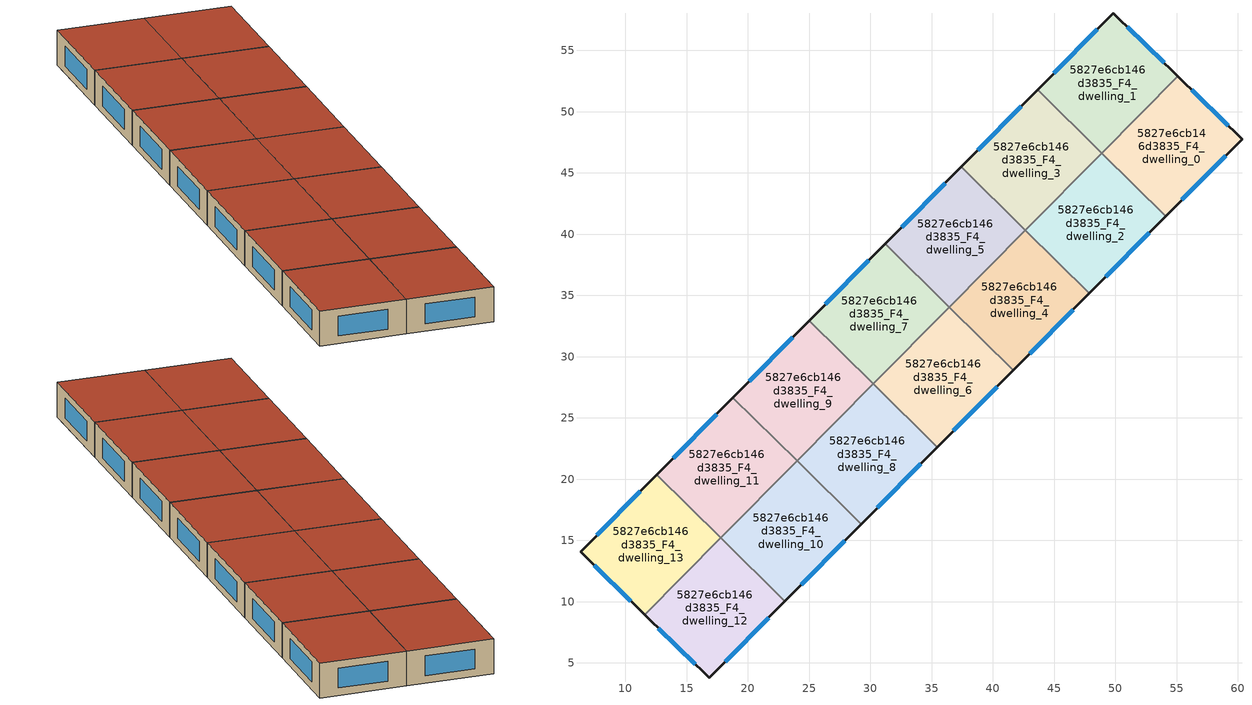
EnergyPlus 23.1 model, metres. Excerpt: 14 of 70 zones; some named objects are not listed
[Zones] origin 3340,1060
5827e6cb146d3835_F4_dwelling_0
 floor to 5827e6cb146d3835_F3_dwelling_0 (EU_floor_Construction): 60.33,47.75 54.09,41.45 48.88,46.61 55.09,52.89 z12
 wall outside (EU_wall_Construction): 54.09,41.45 60.33,47.75 55.09,52.89 z12:15
 wall to 5827e6cb146d3835_F4_dwelling_1 (EU_wall_Construction): 55.09,52.89 48.88,46.61 z12:15
 wall to 5827e6cb146d3835_F4_dwelling_2 (EU_wall_Construction): 48.88,46.61 54.09,41.45 z12:15
 window (EU_Window_Construction): 59.21,48.85 56.22,51.79 / 55.43,42.8 59,46.4 z12.64:14.36
 roof outside (EU_roof_Construction): 54.09,41.45 60.33,47.75 55.09,52.89 48.88,46.61 z15
5827e6cb146d3835_F4_dwelling_1
 floor to 5827e6cb146d3835_F3_dwelling_1 (EU_floor_Construction): 55.09,52.89 48.88,46.61 43.64,51.79 49.84,58.05 z12
 wall outside (EU_wall_Construction): 55.09,52.89 49.84,58.05 43.64,51.79 z12:15
 wall to 5827e6cb146d3835_F4_dwelling_3 (EU_wall_Construction): 43.64,51.79 48.87,46.62 z12:15
 wall to 5827e6cb146d3835_F4_dwelling_2 (EU_wall_Construction): 48.87,46.62 48.88,46.61 z12:15
 window (EU_Window_Construction): 53.97,54 50.97,56.94 / 48.51,56.71 44.97,53.13 z12.64:14.36
 roof outside (EU_roof_Construction): 48.88,46.61 55.09,52.89 49.84,58.05 43.64,51.79 z15
5827e6cb146d3835_F4_dwelling_10
 floor to 5827e6cb146d3835_F3_dwelling_10 (EU_floor_Construction): 29.24,16.32 23.03,10.04 17.8,15.21 24.01,21.49 z12
 wall outside (EU_wall_Construction): 23.03,10.04 29.24,16.32 z12:15
 wall to 5827e6cb146d3835_F4_dwelling_11 (EU_wall_Construction): 24.01,21.49 17.8,15.21 z12:15
 wall to 5827e6cb146d3835_F4_dwelling_8 (EU_wall_Construction): 29.24,16.32 24.01,21.49 z12:15
 wall to 5827e6cb146d3835_F4_dwelling_12 (EU_wall_Construction): 17.8,15.21 23.03,10.04 z12:15
 window (EU_Window_Construction): 24.36,11.38 27.91,14.97 z12.64:14.36
 roof outside (EU_roof_Construction): 23.03,10.04 29.24,16.32 24.01,21.49 17.8,15.21 z15
5827e6cb146d3835_F4_dwelling_11
 floor to 5827e6cb146d3835_F3_dwelling_11 (EU_floor_Construction): 24.01,21.49 17.8,15.21 12.57,20.38 18.78,26.66 z12
 wall outside (EU_wall_Construction): 18.78,26.66 12.57,20.38 z12:15
 wall to 5827e6cb146d3835_F4_dwelling_9 (EU_wall_Construction): 24.01,21.49 18.78,26.66 z12:15
 wall to 5827e6cb146d3835_F4_dwelling_13 (EU_wall_Construction): 12.57,20.38 17.79,15.22 z12:15
 wall to 5827e6cb146d3835_F4_dwelling_12 (EU_wall_Construction): 17.79,15.22 17.8,15.21 z12:15
 window (EU_Window_Construction): 17.45,25.32 13.9,21.73 z12.64:14.36
 roof outside (EU_roof_Construction): 17.8,15.21 24.01,21.49 18.78,26.66 12.57,20.38 z15
5827e6cb146d3835_F4_dwelling_12
 floor to 5827e6cb146d3835_F3_dwelling_12 (EU_floor_Construction): 23.03,10.04 16.83,3.78 11.58,8.94 17.79,15.22 z12
 wall outside (EU_wall_Construction): 11.58,8.94 16.83,3.78 23.03,10.04 z12:15
 wall to 5827e6cb146d3835_F4_dwelling_13 (EU_wall_Construction): 17.79,15.22 11.58,8.94 z12:15
 window (EU_Window_Construction): 18.16,5.12 21.7,8.7 / 12.7,7.83 15.7,4.88 z12.64:14.36
 roof outside (EU_roof_Construction): 16.83,3.78 23.03,10.04 17.79,15.22 11.58,8.94 z15
5827e6cb146d3835_F4_dwelling_13
 floor to 5827e6cb146d3835_F3_dwelling_13 (EU_floor_Construction): 17.79,15.22 11.58,8.94 6.34,14.08 12.57,20.38 z12
 wall outside (EU_wall_Construction): 12.57,20.38 6.34,14.08 11.58,8.94 z12:15
 window (EU_Window_Construction): 7.46,12.98 10.46,10.04 / 11.24,19.03 7.67,15.43 z12.64:14.36
 roof outside (EU_roof_Construction): 11.58,8.94 17.79,15.22 12.57,20.38 6.34,14.08 z15
5827e6cb146d3835_F4_dwelling_2
 floor to 5827e6cb146d3835_F3_dwelling_2 (EU_floor_Construction): 54.09,41.45 47.88,35.17 42.66,40.33 48.87,46.62 z12
 wall outside (EU_wall_Construction): 47.88,35.17 54.09,41.45 z12:15
 wall to 5827e6cb146d3835_F4_dwelling_3 (EU_wall_Construction): 48.87,46.62 42.66,40.33 z12:15
 wall to 5827e6cb146d3835_F4_dwelling_4 (EU_wall_Construction): 42.66,40.33 47.88,35.17 z12:15
 window (EU_Window_Construction): 49.21,36.51 52.76,40.1 z12.64:14.36
 roof outside (EU_roof_Construction): 47.88,35.17 54.09,41.45 48.87,46.62 42.66,40.33 z15
5827e6cb146d3835_F4_dwelling_3
 floor to 5827e6cb146d3835_F3_dwelling_3 (EU_floor_Construction): 48.87,46.62 42.66,40.33 37.43,45.5 43.64,51.79 z12
 wall outside (EU_wall_Construction): 43.64,51.79 37.43,45.5 z12:15
 wall to 5827e6cb146d3835_F4_dwelling_5 (EU_wall_Construction): 37.43,45.5 42.65,40.34 z12:15
 window (EU_Window_Construction): 42.31,50.44 38.76,46.85 z12.64:14.36
 roof outside (EU_roof_Construction): 42.66,40.33 48.87,46.62 43.64,51.79 37.43,45.5 z15
5827e6cb146d3835_F4_dwelling_4
 floor to 5827e6cb146d3835_F3_dwelling_4 (EU_floor_Construction): 47.88,35.17 41.67,28.88 36.44,34.05 42.65,40.33 z12
 wall outside (EU_wall_Construction): 41.67,28.88 47.88,35.17 z12:15
 wall to 5827e6cb146d3835_F4_dwelling_6 (EU_wall_Construction): 36.44,34.05 41.67,28.88 z12:15
 wall to 5827e6cb146d3835_F4_dwelling_5 (EU_wall_Construction): 42.65,40.33 36.44,34.05 z12:15
 window (EU_Window_Construction): 43,30.23 46.55,33.82 z12.64:14.36
 roof outside (EU_roof_Construction): 41.67,28.88 47.88,35.17 42.65,40.33 36.44,34.05 z15
5827e6cb146d3835_F4_dwelling_5
 floor to 5827e6cb146d3835_F3_dwelling_5 (EU_floor_Construction): 42.65,40.33 36.44,34.05 31.21,39.22 37.43,45.5 z12
 wall outside (EU_wall_Construction): 37.43,45.5 31.21,39.22 z12:15
 wall to 5827e6cb146d3835_F4_dwelling_7 (EU_wall_Construction): 31.21,39.22 36.44,34.05 z12:15
 window (EU_Window_Construction): 36.1,44.16 32.54,40.57 z12.64:14.36
 roof outside (EU_roof_Construction): 36.44,34.05 42.65,40.33 37.43,45.5 31.21,39.22 z15
5827e6cb146d3835_F4_dwelling_6
 floor to 5827e6cb146d3835_F3_dwelling_6 (EU_floor_Construction): 41.67,28.88 35.45,22.6 30.22,27.77 36.44,34.05 z12
 wall outside (EU_wall_Construction): 35.45,22.6 41.67,28.88 z12:15
 wall to 5827e6cb146d3835_F4_dwelling_7 (EU_wall_Construction): 36.44,34.05 30.22,27.77 z12:15
 wall to 5827e6cb146d3835_F4_dwelling_8 (EU_wall_Construction): 30.22,27.77 35.45,22.6 z12:15
 window (EU_Window_Construction): 36.78,23.95 40.34,27.54 z12.64:14.36
 roof outside (EU_roof_Construction): 35.45,22.6 41.67,28.88 36.44,34.05 30.22,27.77 z15
5827e6cb146d3835_F4_dwelling_7
 floor to 5827e6cb146d3835_F3_dwelling_7 (EU_floor_Construction): 36.44,34.05 30.22,27.77 25,32.94 31.21,39.22 z12
 wall outside (EU_wall_Construction): 31.21,39.22 25,32.94 z12:15
 wall to 5827e6cb146d3835_F4_dwelling_9 (EU_wall_Construction): 25,32.94 30.22,27.77 z12:15
 window (EU_Window_Construction): 29.88,37.88 26.33,34.29 z12.64:14.36
 roof outside (EU_roof_Construction): 30.22,27.77 36.44,34.05 31.21,39.22 25,32.94 z15
5827e6cb146d3835_F4_dwelling_8
 floor to 5827e6cb146d3835_F3_dwelling_8 (EU_floor_Construction): 35.45,22.6 29.24,16.32 24.01,21.49 30.22,27.77 z12
 wall outside (EU_wall_Construction): 29.24,16.32 35.45,22.6 z12:15
 wall to 5827e6cb146d3835_F4_dwelling_9 (EU_wall_Construction): 30.22,27.77 24.01,21.49 z12:15
 window (EU_Window_Construction): 30.57,17.67 34.12,21.26 z12.64:14.36
 roof outside (EU_roof_Construction): 29.24,16.32 35.45,22.6 30.22,27.77 24.01,21.49 z15
5827e6cb146d3835_F4_dwelling_9
 floor to 5827e6cb146d3835_F3_dwelling_9 (EU_floor_Construction): 30.22,27.77 24.01,21.49 18.78,26.66 25,32.94 z12
 wall outside (EU_wall_Construction): 25,32.94 18.78,26.66 z12:15
 window (EU_Window_Construction): 23.67,31.6 20.11,28.01 z12.64:14.36
 roof outside (EU_roof_Construction): 24.01,21.49 30.22,27.77 25,32.94 18.78,26.66 z15
[Building]
EU S2 Campaign: North Axis=0; Terrain=City; Solar Distribution=FullExterior
[Site:Location]
Yerevan-Zvartnots.Intl.AP: Latitude=40.15; Longitude=44.383; Time Zone=4; Elevation=854
[SizingPeriod:WeatherFileDays]
AnnualSizingPeriod: Begin Month=1; Begin Day of Month=1; End Month=12; End Day of Month=31; Day of Week for Start Day=Monday; Use Weather File Daylight Saving Period=No; Use Weather File Rain and Snow Indicators=No
[MATERIAL]
EU_InternalMass_Material: Roughness=MediumRough; Thickness=0.1; Conductivity=1; Density=1800; Specific Heat=900; Thermal Absorptance=0.9; Solar Absorptance=0.7; Visible Absorptance=0.7
[MATERIAL:NOMASS] Roughness=MediumRough; Thermal Absorptance=0.9; Solar Absorptance=0.7; Visible Absorptance=0.7
Name | Thermal Resistance
EU_wall_NoMass | 1.05043
EU_roof_NoMass | 1.45357
EU_floor_NoMass | 0.478065
[WINDOWMATERIAL:SIMPLEGLAZINGSYSTEM]
EU_Window_SimpleGlazing: UFactor=2.5566; Solar Heat Gain Coefficient=0.75; Visible Transmittance=0.75
[CONSTRUCTION]
EU_wall_Construction: EU_wall_NoMass
EU_roof_Construction: EU_roof_NoMass
EU_floor_Construction: EU_floor_NoMass
EU_Window_Construction: EU_Window_SimpleGlazing
EU_InternalMass_Construction: EU_InternalMass_Material
[ZONE] Type=1; Multiplier=1; Ceiling Height=autocalculate; Floor Area=autocalculate; Part of Total Floor Area=Yes
Name | Volume
5827e6cb146d3835_F4_dwelling_0 | 194.872
5827e6cb146d3835_F4_dwelling_1 | 194.87
5827e6cb146d3835_F4_dwelling_10 | 194.873
5827e6cb146d3835_F4_dwelling_11 | 194.892
5827e6cb146d3835_F4_dwelling_12; 5827e6cb146d3835_F4_dwelling_13 | 194.878
5827e6cb146d3835_F4_dwelling_2 | 194.862
5827e6cb146d3835_F4_dwelling_3 | 194.9
5827e6cb146d3835_F4_dwelling_4 | 194.867
5827e6cb146d3835_F4_dwelling_5; 5827e6cb146d3835_F4_dwelling_6 | 194.885
5827e6cb146d3835_F4_dwelling_7 | 194.905
5827e6cb146d3835_F4_dwelling_8 | 194.871
5827e6cb146d3835_F4_dwelling_9 | 194.89
[INTERNALMASS] Construction=EU_InternalMass_Construction
Name | Zone or ZoneList | Surface Area
5827e6cb146d3835_F4_dwelling_0_EU_InternalMass | 5827e6cb146d3835_F4_dwelling_0 | 64.9571
5827e6cb146d3835_F4_dwelling_1_EU_InternalMass | 5827e6cb146d3835_F4_dwelling_1 | 64.9565
5827e6cb146d3835_F4_dwelling_2_EU_InternalMass | 5827e6cb146d3835_F4_dwelling_2 | 64.954
5827e6cb146d3835_F4_dwelling_3_EU_InternalMass | 5827e6cb146d3835_F4_dwelling_3 | 64.9665
5827e6cb146d3835_F4_dwelling_4_EU_InternalMass | 5827e6cb146d3835_F4_dwelling_4 | 64.9541
5827e6cb146d3835_F4_dwelling_5_EU_InternalMass | 5827e6cb146d3835_F4_dwelling_5 | 64.9603
5827e6cb146d3835_F4_dwelling_6_EU_InternalMass | 5827e6cb146d3835_F4_dwelling_6 | 64.9624
5827e6cb146d3835_F4_dwelling_7_EU_InternalMass | 5827e6cb146d3835_F4_dwelling_7 | 64.9592
5827e6cb146d3835_F4_dwelling_8_EU_InternalMass | 5827e6cb146d3835_F4_dwelling_8 | 64.9587
5827e6cb146d3835_F4_dwelling_9_EU_InternalMass | 5827e6cb146d3835_F4_dwelling_9 | 64.9619
5827e6cb146d3835_F4_dwelling_10_EU_InternalMass | 5827e6cb146d3835_F4_dwelling_10 | 64.9577
5827e6cb146d3835_F4_dwelling_11_EU_InternalMass | 5827e6cb146d3835_F4_dwelling_11 | 64.9639
5827e6cb146d3835_F4_dwelling_12_EU_InternalMass | 5827e6cb146d3835_F4_dwelling_12 | 64.9621
5827e6cb146d3835_F4_dwelling_13_EU_InternalMass | 5827e6cb146d3835_F4_dwelling_13 | 64.9609
[OTHEREQUIPMENT] Fuel Type=Electricity; Design Level Calculation Method=Watts/Area; Power per Zone Floor Area=1; Fraction Latent=0; Fraction Radiant=0; Fraction Lost=0; Carbon Dioxide Generation Rate=0; EndUse Subcategory=EU_Step8_InternalGains
Name | Zone or ZoneList or Space or SpaceList | Schedule
EU_Step8_InternalGain_5827e6cb146d3835_F4_dwelling_0_f000 | 5827e6cb146d3835_F4_dwelling_0 | EU_Step8_GainSchedule_5827e6cb146d3835_F4_dwelling_0_f000
EU_Step8_InternalGain_5827e6cb146d3835_F4_dwelling_1_f000 | 5827e6cb146d3835_F4_dwelling_1 | EU_Step8_GainSchedule_5827e6cb146d3835_F4_dwelling_1_f000
EU_Step8_InternalGain_5827e6cb146d3835_F4_dwelling_2_f000 | 5827e6cb146d3835_F4_dwelling_2 | EU_Step8_GainSchedule_5827e6cb146d3835_F4_dwelling_2_f000
EU_Step8_InternalGain_5827e6cb146d3835_F4_dwelling_3_f000 | 5827e6cb146d3835_F4_dwelling_3 | EU_Step8_GainSchedule_5827e6cb146d3835_F4_dwelling_3_f000
EU_Step8_InternalGain_5827e6cb146d3835_F4_dwelling_4_f000 | 5827e6cb146d3835_F4_dwelling_4 | EU_Step8_GainSchedule_5827e6cb146d3835_F4_dwelling_4_f000
EU_Step8_InternalGain_5827e6cb146d3835_F4_dwelling_5_f000 | 5827e6cb146d3835_F4_dwelling_5 | EU_Step8_GainSchedule_5827e6cb146d3835_F4_dwelling_5_f000
EU_Step8_InternalGain_5827e6cb146d3835_F4_dwelling_6_f000 | 5827e6cb146d3835_F4_dwelling_6 | EU_Step8_GainSchedule_5827e6cb146d3835_F4_dwelling_6_f000
EU_Step8_InternalGain_5827e6cb146d3835_F4_dwelling_7_f000 | 5827e6cb146d3835_F4_dwelling_7 | EU_Step8_GainSchedule_5827e6cb146d3835_F4_dwelling_7_f000
EU_Step8_InternalGain_5827e6cb146d3835_F4_dwelling_8_f000 | 5827e6cb146d3835_F4_dwelling_8 | EU_Step8_GainSchedule_5827e6cb146d3835_F4_dwelling_8_f000
EU_Step8_InternalGain_5827e6cb146d3835_F4_dwelling_9_f000 | 5827e6cb146d3835_F4_dwelling_9 | EU_Step8_GainSchedule_5827e6cb146d3835_F4_dwelling_9_f000
EU_Step8_InternalGain_5827e6cb146d3835_F4_dwelling_10_f000 | 5827e6cb146d3835_F4_dwelling_10 | EU_Step8_GainSchedule_5827e6cb146d3835_F4_dwelling_10_f000
EU_Step8_InternalGain_5827e6cb146d3835_F4_dwelling_11_f000 | 5827e6cb146d3835_F4_dwelling_11 | EU_Step8_GainSchedule_5827e6cb146d3835_F4_dwelling_11_f000
EU_Step8_InternalGain_5827e6cb146d3835_F4_dwelling_12_f000 | 5827e6cb146d3835_F4_dwelling_12 | EU_Step8_GainSchedule_5827e6cb146d3835_F4_dwelling_12_f000
EU_Step8_InternalGain_5827e6cb146d3835_F4_dwelling_13_f000 | 5827e6cb146d3835_F4_dwelling_13 | EU_Step8_GainSchedule_5827e6cb146d3835_F4_dwelling_13_f000
[ZONEVENTILATION:DESIGNFLOWRATE] Schedule=EU_AlwaysOn; Design Flow Rate Calculation Method=AirChanges/Hour; Air Changes per Hour=0.557805; Ventilation Type=Natural; Fan Pressure Rise=0; Fan Total Efficiency=1; Constant Term Coefficient=1; Temperature Term Coefficient=0; Velocity Term Coefficient=0; Velocity Squared Term Coefficient=0; Minimum Indoor Temperature=-100; Maximum Indoor Temperature=100; Delta Temperature=-100; Minimum Outdoor Temperature=-100; Maximum Outdoor Temperature=100; Maximum Wind Speed=40
Name | Zone or ZoneList or Space or SpaceList
EU_ConstantAir_5827e6cb146d3835_F4_dwelling_0 | 5827e6cb146d3835_F4_dwelling_0
EU_ConstantAir_5827e6cb146d3835_F4_dwelling_1 | 5827e6cb146d3835_F4_dwelling_1
EU_ConstantAir_5827e6cb146d3835_F4_dwelling_2 | 5827e6cb146d3835_F4_dwelling_2
EU_ConstantAir_5827e6cb146d3835_F4_dwelling_3 | 5827e6cb146d3835_F4_dwelling_3
EU_ConstantAir_5827e6cb146d3835_F4_dwelling_4 | 5827e6cb146d3835_F4_dwelling_4
EU_ConstantAir_5827e6cb146d3835_F4_dwelling_5 | 5827e6cb146d3835_F4_dwelling_5
EU_ConstantAir_5827e6cb146d3835_F4_dwelling_6 | 5827e6cb146d3835_F4_dwelling_6
EU_ConstantAir_5827e6cb146d3835_F4_dwelling_7 | 5827e6cb146d3835_F4_dwelling_7
EU_ConstantAir_5827e6cb146d3835_F4_dwelling_8 | 5827e6cb146d3835_F4_dwelling_8
EU_ConstantAir_5827e6cb146d3835_F4_dwelling_9 | 5827e6cb146d3835_F4_dwelling_9
EU_ConstantAir_5827e6cb146d3835_F4_dwelling_10 | 5827e6cb146d3835_F4_dwelling_10
EU_ConstantAir_5827e6cb146d3835_F4_dwelling_11 | 5827e6cb146d3835_F4_dwelling_11
EU_ConstantAir_5827e6cb146d3835_F4_dwelling_12 | 5827e6cb146d3835_F4_dwelling_12
EU_ConstantAir_5827e6cb146d3835_F4_dwelling_13 | 5827e6cb146d3835_F4_dwelling_13
[HVACTEMPLATE:ZONE:IDEALLOADSAIRSYSTEM] System Availability Schedule=EU_AlwaysOn; Maximum Heating Supply Air Temperature=50; Minimum Cooling Supply Air Temperature=13; Maximum Heating Supply Air Humidity Ratio=0.0156; Minimum Cooling Supply Air Humidity Ratio=0.0077; Heating Limit=NoLimit; Cooling Limit=NoLimit; Heating Availability Schedule=EU_AlwaysOn; Cooling Availability Schedule=EU_CoolingOff; Dehumidification Control Type=ConstantSensibleHeatRatio; Cooling Sensible Heat Ratio=0.7; Dehumidification Setpoint=60; Humidification Control Type=None; Humidification Setpoint=30; Outdoor Air Method=None; Outdoor Air Flow Rate per Person=0.00944; Outdoor Air Flow Rate per Zone Floor Area=0; Outdoor Air Flow Rate per Zone=0; Demand Controlled Ventilation Type=None; Outdoor Air Economizer Type=NoEconomizer; Heat Recovery Type=None; Sensible Heat Recovery Effectiveness=0.7; Latent Heat Recovery Effectiveness=0.65
Name | Template Thermostat
5827e6cb146d3835_F4_dwelling_0 | EU_HeatOnly_5827e6cb146d3835_F4_dwelling_0
5827e6cb146d3835_F4_dwelling_1 | EU_HeatOnly_5827e6cb146d3835_F4_dwelling_1
5827e6cb146d3835_F4_dwelling_2 | EU_HeatOnly_5827e6cb146d3835_F4_dwelling_2
5827e6cb146d3835_F4_dwelling_3 | EU_HeatOnly_5827e6cb146d3835_F4_dwelling_3
5827e6cb146d3835_F4_dwelling_4 | EU_HeatOnly_5827e6cb146d3835_F4_dwelling_4
5827e6cb146d3835_F4_dwelling_5 | EU_HeatOnly_5827e6cb146d3835_F4_dwelling_5
5827e6cb146d3835_F4_dwelling_6 | EU_HeatOnly_5827e6cb146d3835_F4_dwelling_6
5827e6cb146d3835_F4_dwelling_7 | EU_HeatOnly_5827e6cb146d3835_F4_dwelling_7
5827e6cb146d3835_F4_dwelling_8 | EU_HeatOnly_5827e6cb146d3835_F4_dwelling_8
5827e6cb146d3835_F4_dwelling_9 | EU_HeatOnly_5827e6cb146d3835_F4_dwelling_9
5827e6cb146d3835_F4_dwelling_10 | EU_HeatOnly_5827e6cb146d3835_F4_dwelling_10
5827e6cb146d3835_F4_dwelling_11 | EU_HeatOnly_5827e6cb146d3835_F4_dwelling_11
5827e6cb146d3835_F4_dwelling_12 | EU_HeatOnly_5827e6cb146d3835_F4_dwelling_12
5827e6cb146d3835_F4_dwelling_13 | EU_HeatOnly_5827e6cb146d3835_F4_dwelling_13
[SIZING:ZONE] Zone Cooling Design Supply Air Temperature Input Method=SupplyAirTemperature; Zone Cooling Design Supply Air Temperature=13; Zone Heating Design Supply Air Temperature Input Method=SupplyAirTemperature; Zone Heating Design Supply Air Temperature=50; Zone Cooling Design Supply Air Humidity Ratio=0.008; Zone Heating Design Supply Air Humidity Ratio=0.008; Cooling Design Air Flow Method=DesignDay; Cooling Design Air Flow Rate=0; Cooling Minimum Air Flow per Zone Floor Area=0.000762; Cooling Minimum Air Flow=0; Cooling Minimum Air Flow Fraction=0.2; Heating Design Air Flow Method=DesignDay; Heating Design Air Flow Rate=0; Heating Maximum Air Flow per Zone Floor Area=0.002032; Heating Maximum Air Flow=0.141576; Heating Maximum Air Flow Fraction=0.3; Account for Dedicated Outdoor Air System=No; Dedicated Outdoor Air System Control Strategy=NeutralSupplyAir; Dedicated Outdoor Air Low Setpoint Temperature for Design=autosize; Dedicated Outdoor Air High Setpoint Temperature for Design=autosize; Zone Load Sizing Method=Sensible Load Only No Latent Load; Zone Latent Cooling Design Supply Air Humidity Ratio Input Method=HumidityRatioDifference; Zone Cooling Design Supply Air Humidity Ratio Difference=0.005; Zone Latent Heating Design Supply Air Humidity Ratio Input Method=HumidityRatioDifference; Zone Humidification Design Supply Air Humidity Ratio Difference=0.005
5827e6cb146d3835_F4_dwelling_0; 5827e6cb146d3835_F4_dwelling_1; 5827e6cb146d3835_F4_dwelling_2; 5827e6cb146d3835_F4_dwelling_3; 5827e6cb146d3835_F4_dwelling_4; 5827e6cb146d3835_F4_dwelling_5; 5827e6cb146d3835_F4_dwelling_6; 5827e6cb146d3835_F4_dwelling_7; 5827e6cb146d3835_F4_dwelling_8; 5827e6cb146d3835_F4_dwelling_9; 5827e6cb146d3835_F4_dwelling_10; 5827e6cb146d3835_F4_dwelling_11; 5827e6cb146d3835_F4_dwelling_12; 5827e6cb146d3835_F4_dwelling_13
[SCHEDULE:CONSTANT]
Name | Hourly Value
EU_AlwaysOn | 1
EU_CoolingOff | 0
[SCHEDULE:FILE] Column Number=1; Rows to Skip at Top=0; Number of Hours of Data=8760; Column Separator=Comma; Interpolate to Timestep=No; Minutes per Item=60; Adjust Schedule for Daylight Savings=Yes
Name | File
EU_Step8_GainSchedule_5827e6cb146d3835_F4_dwelling_0_f000 | ../../schedules/5827e6cb146d3835/5827e6cb146d3835_F4_dwelling_0_f000_gain.csv
EU_Step8_GainSchedule_5827e6cb146d3835_F4_dwelling_1_f000 | ../../schedules/5827e6cb146d3835/5827e6cb146d3835_F4_dwelling_1_f000_gain.csv
EU_Step8_GainSchedule_5827e6cb146d3835_F4_dwelling_2_f000 | ../../schedules/5827e6cb146d3835/5827e6cb146d3835_F4_dwelling_2_f000_gain.csv
EU_Step8_GainSchedule_5827e6cb146d3835_F4_dwelling_3_f000 | ../../schedules/5827e6cb146d3835/5827e6cb146d3835_F4_dwelling_3_f000_gain.csv
EU_Step8_GainSchedule_5827e6cb146d3835_F4_dwelling_4_f000 | ../../schedules/5827e6cb146d3835/5827e6cb146d3835_F4_dwelling_4_f000_gain.csv
EU_Step8_GainSchedule_5827e6cb146d3835_F4_dwelling_5_f000 | ../../schedules/5827e6cb146d3835/5827e6cb146d3835_F4_dwelling_5_f000_gain.csv
EU_Step8_GainSchedule_5827e6cb146d3835_F4_dwelling_6_f000 | ../../schedules/5827e6cb146d3835/5827e6cb146d3835_F4_dwelling_6_f000_gain.csv
EU_Step8_GainSchedule_5827e6cb146d3835_F4_dwelling_7_f000 | ../../schedules/5827e6cb146d3835/5827e6cb146d3835_F4_dwelling_7_f000_gain.csv
EU_Step8_GainSchedule_5827e6cb146d3835_F4_dwelling_8_f000 | ../../schedules/5827e6cb146d3835/5827e6cb146d3835_F4_dwelling_8_f000_gain.csv
EU_Step8_GainSchedule_5827e6cb146d3835_F4_dwelling_9_f000 | ../../schedules/5827e6cb146d3835/5827e6cb146d3835_F4_dwelling_9_f000_gain.csv
EU_Step8_GainSchedule_5827e6cb146d3835_F4_dwelling_10_f000 | ../../schedules/5827e6cb146d3835/5827e6cb146d3835_F4_dwelling_10_f000_gain.csv
EU_Step8_GainSchedule_5827e6cb146d3835_F4_dwelling_11_f000 | ../../schedules/5827e6cb146d3835/5827e6cb146d3835_F4_dwelling_11_f000_gain.csv
EU_Step8_GainSchedule_5827e6cb146d3835_F4_dwelling_12_f000 | ../../schedules/5827e6cb146d3835/5827e6cb146d3835_F4_dwelling_12_f000_gain.csv
EU_Step8_GainSchedule_5827e6cb146d3835_F4_dwelling_13_f000 | ../../schedules/5827e6cb146d3835/5827e6cb146d3835_F4_dwelling_13_f000_gain.csv
